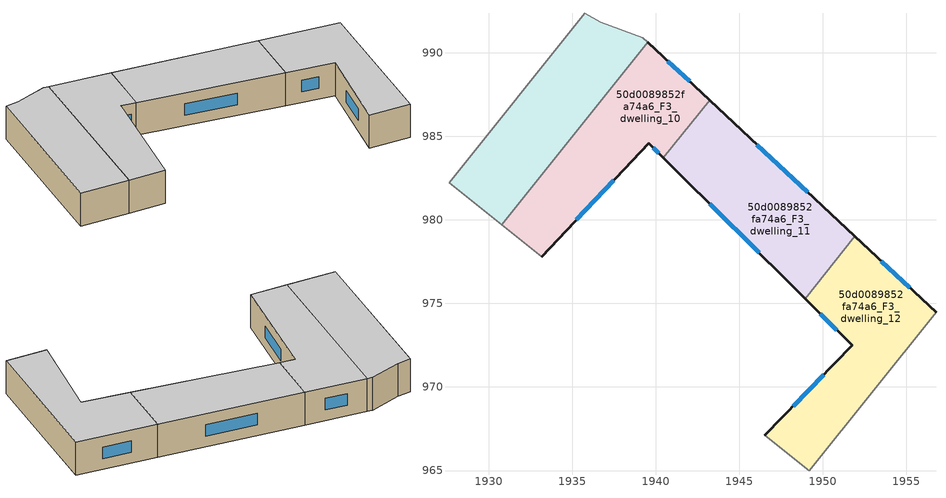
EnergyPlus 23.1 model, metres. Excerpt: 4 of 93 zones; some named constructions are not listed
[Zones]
50d0089852fa74a6_F3_dwelling_10
 floor to 50d0089852fa74a6_F2_dwelling_11 (EU_floor_Construction): 1943.22,987.15 1940.46,983.7 1939.58,984.58 1933.18,977.79 1930.8,979.69 1939.53,990.61 z9
 wall outside (EU_wall_Construction): 1943.22,987.15 1939.53,990.61 / 1933.18,977.79 1939.58,984.58 1940.46,983.7 z9:12
 wall to 50d0089852fa74a6_F3_dwelling_9 (EU_wall_Construction): 1939.53,990.61 1930.8,979.69 z9:12
 wall to 50d0089852fa74a6_F3_dwelling_11 (EU_wall_Construction): 1940.46,983.7 1943.22,987.15 z9:12
 wall adiabatic (EU_wall_Construction): 1930.8,979.69 1933.18,977.79 z9:12
 window (EU_Window_Construction): 1942.02,988.27 1940.73,989.48 / 1939.87,984.29 1940.18,983.99 / 1935.26,980 1937.5,982.37 z9.98:11.02
 ceiling to 50d0089852fa74a6_F4_dwelling_10 (EU_floor_Construction): 1940.46,983.7 1943.22,987.15 1939.53,990.61 1930.8,979.69 1933.18,977.79 1939.58,984.58 z12
50d0089852fa74a6_F3_dwelling_11
 floor to 50d0089852fa74a6_F2_dwelling_12 (EU_floor_Construction): 1951.92,979 1948.94,975.28 1940.46,983.7 1943.22,987.15 z9
 wall outside (EU_wall_Construction): 1940.46,983.7 1948.94,975.28 / 1951.92,979 1943.22,987.15 z9:12
 wall to 50d0089852fa74a6_F3_dwelling_12 (EU_wall_Construction): 1948.94,975.28 1951.92,979 z9:12
 window (EU_Window_Construction): 1943.22,980.96 1946.18,978.02 / 1949.09,981.65 1946.05,984.5 z9.98:11.02
 ceiling to 50d0089852fa74a6_F4_dwelling_11 (EU_floor_Construction): 1948.94,975.28 1951.92,979 1943.22,987.15 1940.46,983.7 z12
50d0089852fa74a6_F3_dwelling_12
 floor to 50d0089852fa74a6_F2_dwelling_13 (EU_floor_Construction): 1956.77,974.46 1949.18,964.98 1946.52,967.11 1951.75,972.48 1948.94,975.28 1951.92,979 z9
 wall outside (EU_wall_Construction): 1956.77,974.46 1951.92,979 / 1948.94,975.28 1951.75,972.48 1946.52,967.11 z9:12
 wall to 50d0089852fa74a6_F3_dwelling_13 (EU_wall_Construction): 1949.18,964.98 1956.77,974.46 z9:12
 wall to 50d0089852fa74a6_F3_dwelling_5 (EU_wall_Construction): 1946.52,967.11 1949.18,964.98 z9:12
 window (EU_Window_Construction): 1955.19,975.94 1953.5,977.52 / 1950.05,970.73 1948.22,968.86 / 1949.85,974.37 1950.84,973.39 z9.98:11.02
 ceiling to 50d0089852fa74a6_F4_dwelling_12 (EU_floor_Construction): 1949.18,964.98 1956.77,974.46 1951.92,979 1948.94,975.28 1951.75,972.48 1946.52,967.11 z12
50d0089852fa74a6_F3_dwelling_9
 floor to 50d0089852fa74a6_F2_dwelling_10 (EU_floor_Construction): 1939.23,990.89 1939.53,990.61 1930.8,979.69 1927.64,982.22 1935.75,992.36 1936.72,991.82 z9
 wall adiabatic (EU_wall_Construction): 1939.53,990.61 1939.23,990.89 1936.72,991.82 1935.75,992.36 / 1927.64,982.22 1930.8,979.69 z9:12
 wall to 50d0089852fa74a6_F3_dwelling_8 (EU_wall_Construction): 1935.75,992.36 1927.64,982.22 z9:12
 ceiling to 50d0089852fa74a6_F4_dwelling_9 (EU_floor_Construction): 1930.8,979.69 1939.53,990.61 1939.23,990.89 1936.72,991.82 1935.75,992.36 1927.64,982.22 z12
[HVACTEMPLATE:THERMOSTAT] Constant Heating Setpoint=20; Constant Cooling Setpoint=50
EU_HeatOnly_50d0089852fa74a6_F3_dwelling_3; EU_HeatOnly_50d0089852fa74a6_F3_dwelling_4; EU_HeatOnly_50d0089852fa74a6_F3_dwelling_5; EU_HeatOnly_50d0089852fa74a6_F3_dwelling_6; EU_HeatOnly_50d0089852fa74a6_F3_dwelling_7; EU_HeatOnly_50d0089852fa74a6_F3_dwelling_8; EU_HeatOnly_50d0089852fa74a6_F3_dwelling_9; EU_HeatOnly_50d0089852fa74a6_F3_dwelling_10; EU_HeatOnly_50d0089852fa74a6_F3_dwelling_11; EU_HeatOnly_50d0089852fa74a6_F3_dwelling_12; EU_HeatOnly_50d0089852fa74a6_F3_dwelling_13; EU_HeatOnly_50d0089852fa74a6_F3_dwelling_14; EU_HeatOnly_50d0089852fa74a6_F4_dwelling_0; EU_HeatOnly_50d0089852fa74a6_F4_dwelling_1; EU_HeatOnly_50d0089852fa74a6_F4_dwelling_2; EU_HeatOnly_50d0089852fa74a6_F4_dwelling_3; EU_HeatOnly_50d0089852fa74a6_F4_dwelling_4; EU_HeatOnly_50d0089852fa74a6_F4_dwelling_5; EU_HeatOnly_50d0089852fa74a6_F4_dwelling_6; EU_HeatOnly_50d0089852fa74a6_F4_dwelling_7; EU_HeatOnly_50d0089852fa74a6_F4_dwelling_8; EU_HeatOnly_50d0089852fa74a6_F4_dwelling_9; EU_HeatOnly_50d0089852fa74a6_F4_dwelling_10; EU_HeatOnly_50d0089852fa74a6_F4_dwelling_11; EU_HeatOnly_50d0089852fa74a6_F4_dwelling_12; EU_HeatOnly_50d0089852fa74a6_F4_dwelling_13; EU_HeatOnly_50d0089852fa74a6_F4_dwelling_14; EU_HeatOnly_50d0089852fa74a6_F5_dwelling_0; EU_HeatOnly_50d0089852fa74a6_F5_dwelling_1; EU_HeatOnly_50d0089852fa74a6_F5_dwelling_2; EU_HeatOnly_50d0089852fa74a6_F5_dwelling_3; EU_HeatOnly_50d0089852fa74a6_F5_dwelling_4; EU_HeatOnly_50d0089852fa74a6_F5_dwelling_5; EU_HeatOnly_50d0089852fa74a6_F5_dwelling_6; EU_HeatOnly_50d0089852fa74a6_F5_dwelling_7; EU_HeatOnly_50d0089852fa74a6_F5_dwelling_8; EU_HeatOnly_50d0089852fa74a6_F5_dwelling_9; EU_HeatOnly_50d0089852fa74a6_F5_dwelling_10; EU_HeatOnly_50d0089852fa74a6_F5_dwelling_11; EU_HeatOnly_50d0089852fa74a6_F5_dwelling_12; EU_HeatOnly_50d0089852fa74a6_F5_dwelling_13; EU_HeatOnly_50d0089852fa74a6_F5_dwelling_14
[SCHEDULE:FILE] Column Number=1; Rows to Skip at Top=0; Number of Hours of Data=8760; Column Separator=Comma; Interpolate to Timestep=No; Minutes per Item=60; Adjust Schedule for Daylight Savings=Yes
Name | File
EU_Step8_GainSchedule_50d0089852fa74a6_F1_dwelling_7_f000 | ../../schedules/50d0089852fa74a6/50d0089852fa74a6_F1_dwelling_7_f000_gain.csv
EU_Step8_GainSchedule_50d0089852fa74a6_F1_dwelling_8_f000 | ../../schedules/50d0089852fa74a6/50d0089852fa74a6_F1_dwelling_8_f000_gain.csv
EU_Step8_GainSchedule_50d0089852fa74a6_F1_dwelling_9_f000 | ../../schedules/50d0089852fa74a6/50d0089852fa74a6_F1_dwelling_9_f000_gain.csv
EU_Step8_GainSchedule_50d0089852fa74a6_F1_dwelling_10_f000 | ../../schedules/50d0089852fa74a6/50d0089852fa74a6_F1_dwelling_10_f000_gain.csv
EU_Step8_GainSchedule_50d0089852fa74a6_F1_dwelling_11_f000 | ../../schedules/50d0089852fa74a6/50d0089852fa74a6_F1_dwelling_11_f000_gain.csv
EU_Step8_GainSchedule_50d0089852fa74a6_F1_dwelling_12_f000 | ../../schedules/50d0089852fa74a6/50d0089852fa74a6_F1_dwelling_12_f000_gain.csv
EU_Step8_GainSchedule_50d0089852fa74a6_F1_dwelling_13_f000 | ../../schedules/50d0089852fa74a6/50d0089852fa74a6_F1_dwelling_13_f000_gain.csv
EU_Step8_GainSchedule_50d0089852fa74a6_F1_dwelling_14_f000 | ../../schedules/50d0089852fa74a6/50d0089852fa74a6_F1_dwelling_14_f000_gain.csv
EU_Step8_GainSchedule_50d0089852fa74a6_F1_dwelling_15_f000 | ../../schedules/50d0089852fa74a6/50d0089852fa74a6_F1_dwelling_15_f000_gain.csv
EU_Step8_GainSchedule_50d0089852fa74a6_F3_dwelling_8_f000 | ../../schedules/50d0089852fa74a6/50d0089852fa74a6_F3_dwelling_8_f000_gain.csv
EU_Step8_GainSchedule_50d0089852fa74a6_F3_dwelling_9_f000 | ../../schedules/50d0089852fa74a6/50d0089852fa74a6_F3_dwelling_9_f000_gain.csv
EU_Step8_GainSchedule_50d0089852fa74a6_F3_dwelling_10_f000 | ../../schedules/50d0089852fa74a6/50d0089852fa74a6_F3_dwelling_10_f000_gain.csv
EU_Step8_GainSchedule_50d0089852fa74a6_F3_dwelling_11_f000 | ../../schedules/50d0089852fa74a6/50d0089852fa74a6_F3_dwelling_11_f000_gain.csv
EU_Step8_GainSchedule_50d0089852fa74a6_F3_dwelling_12_f000 | ../../schedules/50d0089852fa74a6/50d0089852fa74a6_F3_dwelling_12_f000_gain.csv
EU_Step8_GainSchedule_50d0089852fa74a6_F3_dwelling_13_f000 | ../../schedules/50d0089852fa74a6/50d0089852fa74a6_F3_dwelling_13_f000_gain.csv
EU_Step8_GainSchedule_50d0089852fa74a6_F3_dwelling_14_f000 | ../../schedules/50d0089852fa74a6/50d0089852fa74a6_F3_dwelling_14_f000_gain.csv
